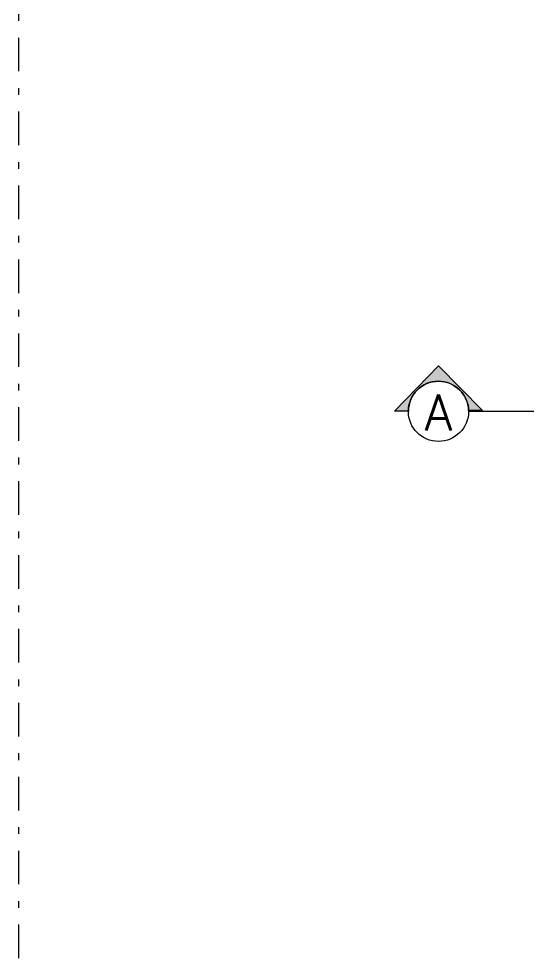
# Model space of a CAD drawing. Header units: millimetres. Extents: x 521 to 1055, y 261 to 520.
# Drawn here: x 555.69 to 563.24, y 403.8 to 417.68 of the extents above; entities that cross this region are included whole.
import ezdxf
from ezdxf.enums import TextEntityAlignment as Align

# ---------------------------------------------------------------- set-up
doc = ezdxf.new("R2010")
doc.units = ezdxf.units.MM
doc.linetypes.add('DASHDOTX2', pattern=[2, 1, -0.5, 0, -0.5])
doc.layers.add('0.1', color=8, linetype='Continuous', lineweight=13)
doc.styles.add('ROMANS', font='romans')

# ---------------------------------------------------------------- blocks, each defined once
blk = doc.blocks.new('Cor-4A')
h = blk.add_hatch(color=1)
edge = h.paths.add_edge_path()
edge.add_line((-0.00005, -0.00732), (-0.00757, 0))
edge.add_line((-0.00757, 0), (-0.00014, 0.00731))
edge.add_line((-0.00014, 0.00731), (-0.00014, 0.005))
edge.add_arc((0, 0), 0.005, 91.6216, 269.468)
edge.add_line((-0.00005, -0.005), (-0.00005, -0.00732))
at = {"linetype": 'DASHDOTX2'}
blk.add_line((0, 0.03735), (0, 0.005), dxfattribs=at)
at = {"color": 1}
blk.add_lwpolyline([(-0.00005, -0.00732), (-0.00757, 0), (-0.00014, 0.00731), (-0.00014, 0.005, 0.98138), (-0.00005, -0.005)], format="xyb", close=True, dxfattribs=at)
blk.add_circle((0, 0), 0.005, dxfattribs=at)
at = {"color": 3, "style": 'ROMANS'}
blk.add_attdef('O', text='', height=0.006, rotation=90, dxfattribs=at).set_placement((0.00019, 0), align=Align.MIDDLE)

msp = doc.modelspace()

# ---------------------------------------------------------------- linework, layer by layer
at = {"layer": '0.1', "color": 8, "linetype": 'DASHDOTX2', "ltscale": 0.5}
msp.add_line((555.6924, 365.19275), (555.6924, 428.20423), dxfattribs=at)

# ---------------------------------------------------------------- block references
at = {"layer": '0.1', "color": 8}
ref = msp.add_blockref('Cor-4A', (561.93541, 411.83162), dxfattribs=dict(at, xscale=89.59999999999991, yscale=89.59999999999991, zscale=89.59999999999991, rotation=270))
ref.add_attrib('O', 'A', dxfattribs={"layer": '0', "color": 3, "height": 0.5376, "style": 'ROMANS', "text_generation_flag": 2}).set_placement((561.93541, 411.81423), align=Align.MIDDLE)

doc.saveas('drawing.dxf')
